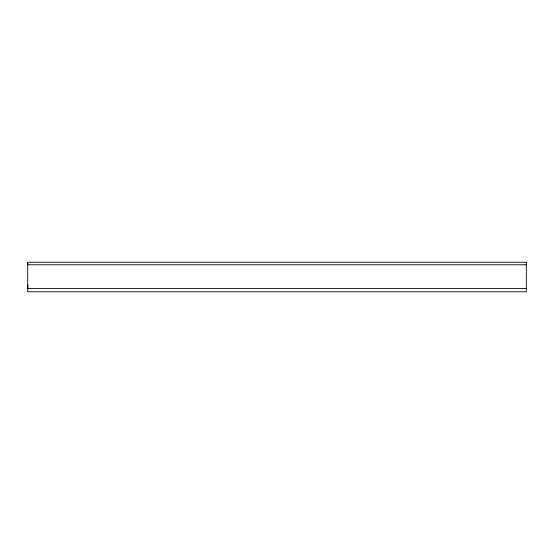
<?xml version="1.0" encoding="UTF-8"?>
<svg xmlns="http://www.w3.org/2000/svg" width="554" height="554" viewBox="0 0 554 554"><rect width="100%" height="100%" fill="white"/><g stroke="black" fill="none" stroke-linecap="round" stroke-linejoin="round"><path stroke-width="0.83" d="M526.3 262.257L27.7 262.257L27.7 291.778L526.3 291.778L526.3 262.222M27.7 263.538L28.095 263.538M27.7 264.764L526.3 264.764M27.7 288.495L526.3 288.495M27.7 284.444L27.984 288.288"/></g></svg>
